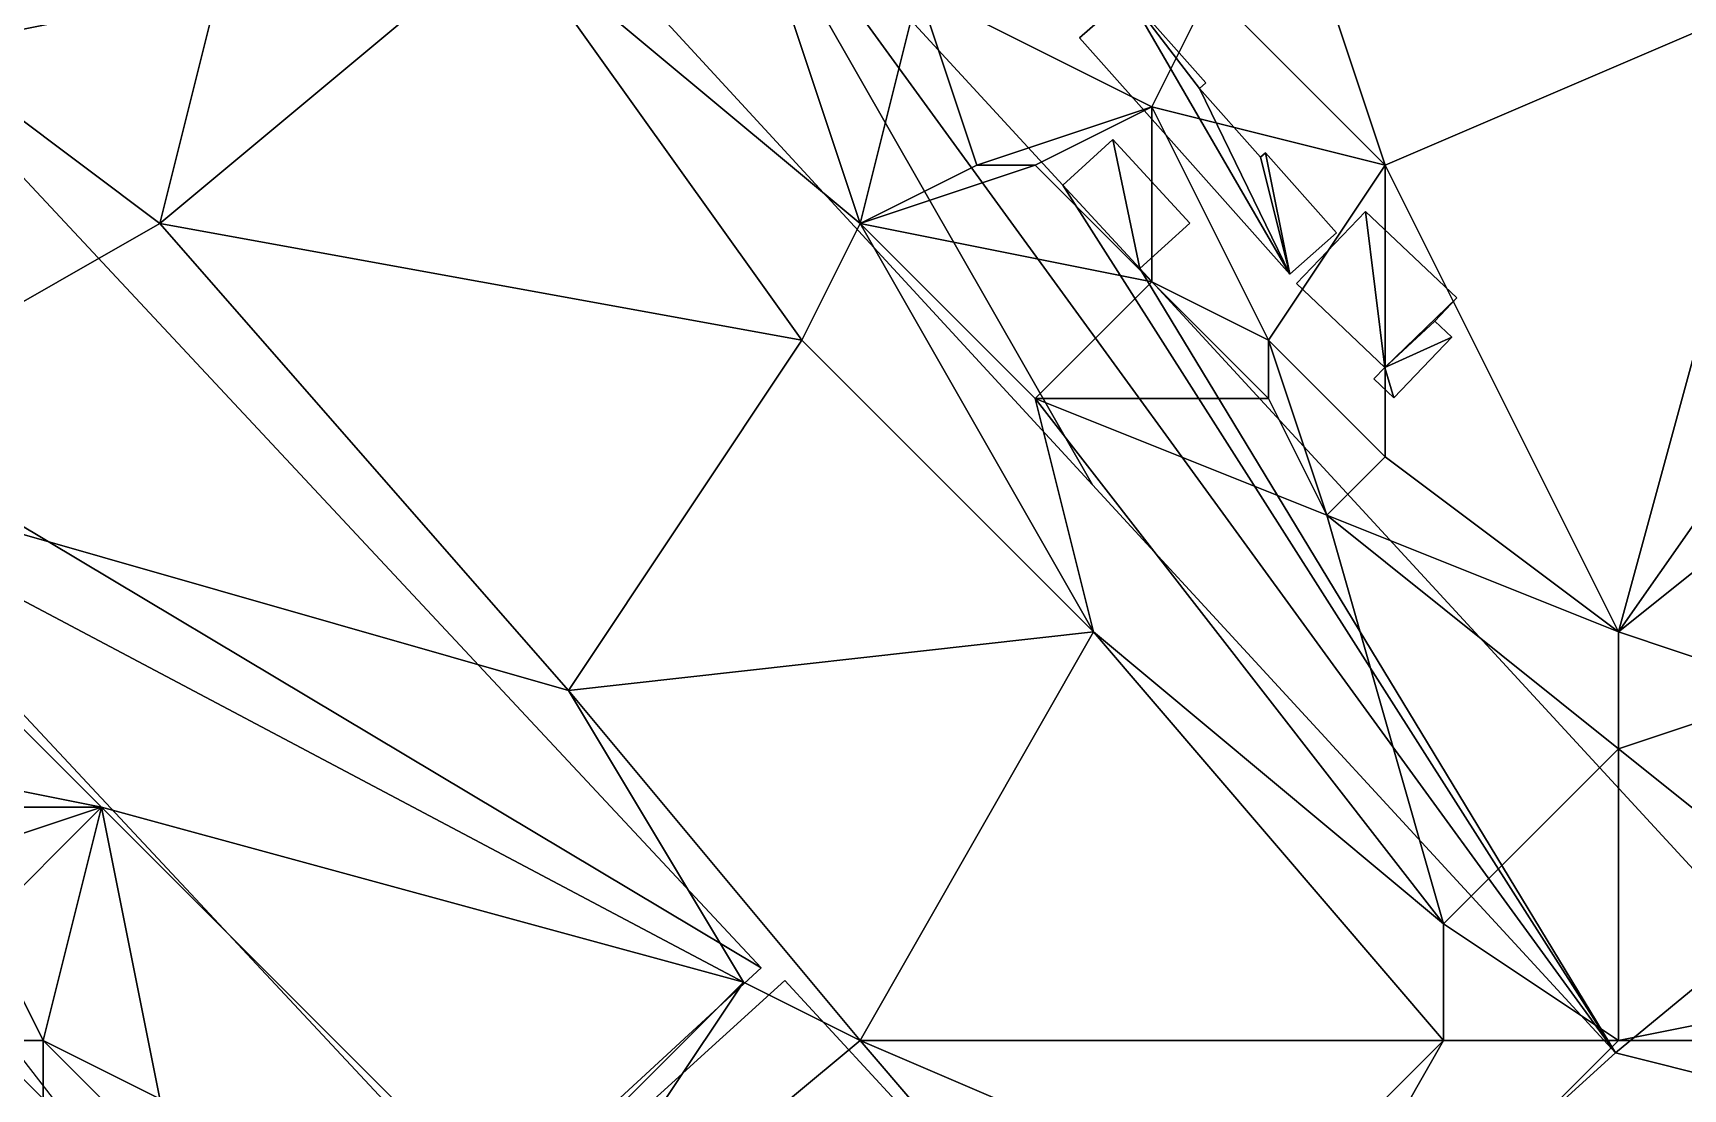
# Model space of a CAD drawing. Header units: metres. Extents: x -1103 to 901, y -902 to 905.
# Drawn here: x -284.4 to -227.8, y 236.3 to 272.5 of the extents above; entities that cross this region are included whole.
import ezdxf

# ---------------------------------------------------------------- set-up
doc = ezdxf.new("R2010")
doc.units = ezdxf.units.M
for name, color, linetype in [('OSM_BUILDING_FOOTPRINTS', 7, 'CONTINUOUS'), ('OSM_BUILDING_ROOFS', 1, 'CONTINUOUS'), ('OSM_BUILDING_WALLS', 8, 'CONTINUOUS'), ('OSM_TERRAIN', 3, 'CONTINUOUS'), ('OSM_WATER_SURFACE', 5, 'CONTINUOUS')]:
    doc.layers.add(name, color=color, linetype=linetype)

msp = doc.modelspace()

# ---------------------------------------------------------------- linework, layer by layer
at = {"layer": 'OSM_BUILDING_FOOTPRINTS'}
for points in [[(-230.106, 237.58, 14.841), (-248.036, 257.044, 14.841), (-270.497, 281.429, 14.841), (-263.743, 287.577, 14.841), (-259.72, 283.22, 14.841), (-261.886, 281.252, 14.841), (-249.053, 267.317, 14.841), (-247.339, 268.877, 14.841), (-244.697, 266.012, 14.841), (-246.411, 264.453, 14.841), (-225.298, 241.539, 14.841), (-220.081, 246.283, 14.841), (-206.639, 231.697, 14.841), (-242.265, 199.305, 14.841), (-251.893, 209.755, 14.841), (-256.646, 205.442, 14.841), (-264.539, 214.002, 14.841), (-258.857, 219.166, 14.841), (-269.203, 230.402, 14.841), (-258.581, 240.057, 14.841), (-244.355, 224.63, 14.841), (-230.106, 237.58, 14.841)], [(-248.478, 272.36, 14.829), (-246.809, 273.82, 14.829), (-244.145, 270.823, 14.829), (-244.366, 270.624, 14.829), (-242.277, 268.268, 14.829), (-242.1, 268.423, 14.829), (-239.668, 265.681, 14.829), (-241.271, 264.265, 14.829), (-248.478, 272.36, 14.829)], [(-289.078, 272.261, 15.141), (-259.388, 240.488, 15.141), (-268.618, 231.984, 15.141), (-298.308, 263.745, 15.141), (-289.078, 272.261, 15.141)], [(-241.039, 263.944, 14.756), (-238.673, 266.411, 14.756), (-235.545, 263.447, 14.756), (-236.297, 262.651, 14.756), (-235.711, 262.098, 14.756), (-237.7, 260.019, 14.756), (-238.386, 260.671, 14.756), (-238.01, 261.058, 14.756), (-241.039, 263.944, 14.756)]]:
    msp.add_polyline3d(points, close=True, dxfattribs=at)
at = {"layer": 'OSM_BUILDING_ROOFS'}
for points in [[(-261.886, 281.252, 36.041), (-270.497, 281.429, 36.041), (-248.036, 257.044, 36.041)], [(-261.886, 281.252, 36.041), (-248.036, 257.044, 36.041), (-230.106, 237.58, 36.041)], [(-230.106, 237.58, 36.041), (-249.053, 267.317, 36.041), (-261.886, 281.252, 36.041)], [(-246.809, 273.82, 24.829), (-248.478, 272.36, 24.829), (-241.271, 264.265, 24.829)], [(-244.366, 270.624, 24.829), (-244.145, 270.823, 24.829), (-246.809, 273.82, 24.829)], [(-244.366, 270.624, 24.829), (-246.809, 273.82, 24.829), (-241.271, 264.265, 24.829)], [(-259.388, 240.488, 25.141), (-289.078, 272.261, 25.141), (-298.308, 263.745, 25.141)], [(-241.271, 264.265, 24.829), (-242.277, 268.268, 24.829), (-244.366, 270.624, 24.829)], [(-246.411, 264.453, 36.041), (-247.339, 268.877, 36.041), (-249.053, 267.317, 36.041)], [(-246.411, 264.453, 36.041), (-244.697, 266.012, 36.041), (-247.339, 268.877, 36.041)], [(-241.271, 264.265, 24.829), (-242.1, 268.423, 24.829), (-242.277, 268.268, 24.829)], [(-241.271, 264.265, 24.829), (-239.668, 265.681, 24.829), (-242.1, 268.423, 24.829)], [(-230.106, 237.58, 36.041), (-246.411, 264.453, 36.041), (-249.053, 267.317, 36.041)], [(-238.673, 266.411, 24.756), (-241.039, 263.944, 24.756), (-238.01, 261.058, 24.756)], [(-238.01, 261.058, 24.756), (-235.545, 263.447, 24.756), (-238.673, 266.411, 24.756)], [(-230.106, 237.58, 36.041), (-225.298, 241.539, 36.041), (-246.411, 264.453, 36.041)], [(-259.388, 240.488, 25.141), (-298.308, 263.745, 25.141), (-268.618, 231.984, 25.141)], [(-238.01, 261.058, 24.756), (-236.297, 262.651, 24.756), (-235.545, 263.447, 24.756)], [(-238.01, 261.058, 24.756), (-235.711, 262.098, 24.756), (-236.297, 262.651, 24.756)], [(-238.01, 261.058, 24.756), (-237.7, 260.019, 24.756), (-235.711, 262.098, 24.756)], [(-238.01, 261.058, 24.756), (-238.386, 260.671, 24.756), (-237.7, 260.019, 24.756)], [(-230.106, 237.58, 36.041), (-206.639, 231.697, 36.041), (-225.298, 241.539, 36.041)], [(-244.355, 224.63, 36.041), (-258.581, 240.057, 36.041), (-269.203, 230.402, 36.041)], [(-230.106, 237.58, 36.041), (-244.355, 224.63, 36.041), (-206.639, 231.697, 36.041)]]:
    msp.add_3dface(points, dxfattribs=at)
at = {"layer": 'OSM_BUILDING_WALLS'}
for points in [[(-270.497, 281.429, 14.841), (-248.036, 257.044, 14.841), (-248.036, 257.044, 36.041)], [(-270.497, 281.429, 14.841), (-248.036, 257.044, 36.041), (-270.497, 281.429, 36.041)], [(-249.053, 267.317, 14.841), (-261.886, 281.252, 14.841), (-261.886, 281.252, 36.041)], [(-249.053, 267.317, 14.841), (-261.886, 281.252, 36.041), (-249.053, 267.317, 36.041)], [(-246.809, 273.82, 14.829), (-248.478, 272.36, 14.829), (-248.478, 272.36, 24.829)], [(-246.809, 273.82, 14.829), (-248.478, 272.36, 24.829), (-246.809, 273.82, 24.829)], [(-244.145, 270.823, 14.829), (-246.809, 273.82, 14.829), (-246.809, 273.82, 24.829)], [(-244.145, 270.823, 14.829), (-246.809, 273.82, 24.829), (-244.145, 270.823, 24.829)], [(-259.388, 240.488, 15.141), (-289.078, 272.261, 15.141), (-289.078, 272.261, 25.141)], [(-259.388, 240.488, 15.141), (-289.078, 272.261, 25.141), (-259.388, 240.488, 25.141)], [(-248.478, 272.36, 14.829), (-241.271, 264.265, 14.829), (-241.271, 264.265, 24.829)], [(-248.478, 272.36, 14.829), (-241.271, 264.265, 24.829), (-248.478, 272.36, 24.829)], [(-244.366, 270.624, 14.829), (-244.145, 270.823, 14.829), (-244.145, 270.823, 24.829)], [(-244.366, 270.624, 14.829), (-244.145, 270.823, 24.829), (-244.366, 270.624, 24.829)], [(-242.277, 268.268, 14.829), (-244.366, 270.624, 14.829), (-244.366, 270.624, 24.829)], [(-242.277, 268.268, 14.829), (-244.366, 270.624, 24.829), (-242.277, 268.268, 24.829)], [(-247.339, 268.877, 14.841), (-249.053, 267.317, 14.841), (-249.053, 267.317, 36.041)], [(-247.339, 268.877, 14.841), (-249.053, 267.317, 36.041), (-247.339, 268.877, 36.041)], [(-244.697, 266.012, 14.841), (-247.339, 268.877, 14.841), (-247.339, 268.877, 36.041)], [(-244.697, 266.012, 14.841), (-247.339, 268.877, 36.041), (-244.697, 266.012, 36.041)], [(-242.1, 268.423, 14.829), (-242.277, 268.268, 14.829), (-242.277, 268.268, 24.829)], [(-242.1, 268.423, 14.829), (-242.277, 268.268, 24.829), (-242.1, 268.423, 24.829)], [(-239.668, 265.681, 14.829), (-242.1, 268.423, 14.829), (-242.1, 268.423, 24.829)], [(-239.668, 265.681, 14.829), (-242.1, 268.423, 24.829), (-239.668, 265.681, 24.829)], [(-238.673, 266.411, 14.756), (-241.039, 263.944, 14.756), (-241.039, 263.944, 24.756)], [(-238.673, 266.411, 14.756), (-241.039, 263.944, 24.756), (-238.673, 266.411, 24.756)], [(-235.545, 263.447, 14.756), (-238.673, 266.411, 14.756), (-238.673, 266.411, 24.756)], [(-235.545, 263.447, 14.756), (-238.673, 266.411, 24.756), (-235.545, 263.447, 24.756)], [(-246.411, 264.453, 14.841), (-244.697, 266.012, 14.841), (-244.697, 266.012, 36.041)], [(-246.411, 264.453, 14.841), (-244.697, 266.012, 36.041), (-246.411, 264.453, 36.041)], [(-241.271, 264.265, 14.829), (-239.668, 265.681, 14.829), (-239.668, 265.681, 24.829)], [(-241.271, 264.265, 14.829), (-239.668, 265.681, 24.829), (-241.271, 264.265, 24.829)], [(-225.298, 241.539, 14.841), (-246.411, 264.453, 14.841), (-246.411, 264.453, 36.041)], [(-225.298, 241.539, 14.841), (-246.411, 264.453, 36.041), (-225.298, 241.539, 36.041)], [(-298.308, 263.745, 15.141), (-268.618, 231.984, 15.141), (-268.618, 231.984, 25.141)], [(-298.308, 263.745, 15.141), (-268.618, 231.984, 25.141), (-298.308, 263.745, 25.141)], [(-241.039, 263.944, 14.756), (-238.01, 261.058, 14.756), (-238.01, 261.058, 24.756)], [(-241.039, 263.944, 14.756), (-238.01, 261.058, 24.756), (-241.039, 263.944, 24.756)], [(-236.297, 262.651, 14.756), (-235.545, 263.447, 14.756), (-235.545, 263.447, 24.756)], [(-236.297, 262.651, 14.756), (-235.545, 263.447, 24.756), (-236.297, 262.651, 24.756)], [(-235.711, 262.098, 14.756), (-236.297, 262.651, 14.756), (-236.297, 262.651, 24.756)], [(-235.711, 262.098, 14.756), (-236.297, 262.651, 24.756), (-235.711, 262.098, 24.756)], [(-237.7, 260.019, 14.756), (-235.711, 262.098, 14.756), (-235.711, 262.098, 24.756)], [(-237.7, 260.019, 14.756), (-235.711, 262.098, 24.756), (-237.7, 260.019, 24.756)], [(-238.01, 261.058, 14.756), (-238.386, 260.671, 14.756), (-238.386, 260.671, 24.756)], [(-238.01, 261.058, 14.756), (-238.386, 260.671, 24.756), (-238.01, 261.058, 24.756)], [(-238.386, 260.671, 14.756), (-237.7, 260.019, 14.756), (-237.7, 260.019, 24.756)], [(-238.386, 260.671, 14.756), (-237.7, 260.019, 24.756), (-238.386, 260.671, 24.756)], [(-248.036, 257.044, 14.841), (-230.106, 237.58, 14.841), (-230.106, 237.58, 36.041)], [(-248.036, 257.044, 14.841), (-230.106, 237.58, 36.041), (-248.036, 257.044, 36.041)], [(-268.618, 231.984, 15.141), (-259.388, 240.488, 15.141), (-259.388, 240.488, 25.141)], [(-268.618, 231.984, 15.141), (-259.388, 240.488, 25.141), (-268.618, 231.984, 25.141)], [(-258.581, 240.057, 14.841), (-269.203, 230.402, 14.841), (-269.203, 230.402, 36.041)], [(-258.581, 240.057, 14.841), (-269.203, 230.402, 36.041), (-258.581, 240.057, 36.041)], [(-244.355, 224.63, 14.841), (-258.581, 240.057, 14.841), (-258.581, 240.057, 36.041)], [(-244.355, 224.63, 14.841), (-258.581, 240.057, 36.041), (-244.355, 224.63, 36.041)], [(-230.106, 237.58, 14.841), (-244.355, 224.63, 14.841), (-244.355, 224.63, 36.041)], [(-230.106, 237.58, 14.841), (-244.355, 224.63, 36.041), (-230.106, 237.58, 36.041)]]:
    msp.add_3dface(points, dxfattribs=at)
at = {"layer": 'OSM_TERRAIN'}
for points in [[(-268, 276, 17.997), (-256, 266, 17.977), (-262, 284, 18.014)], [(-256, 266, 17.977), (-254, 274, 17.712), (-262, 284, 18.014)], [(-290, 278, 17.613), (-288, 272, 17.308), (-284, 280, 18.158)], [(-288, 272, 17.308), (-278, 274, 18.255), (-284, 280, 18.158)], [(-280, 266, 17.406), (-258, 262, 17.176), (-268, 276, 17.997)], [(-280, 266, 17.406), (-268, 276, 17.997), (-278, 274, 18.255)], [(-258, 262, 17.176), (-256, 266, 17.977), (-268, 276, 17.997)], [(-280, 266, 17.406), (-278, 274, 18.255), (-288, 272, 17.308)], [(-256, 266, 17.977), (-252, 268, 17.977), (-254, 274, 17.712)], [(-252, 268, 17.977), (-246, 270, 16.852), (-254, 274, 17.712)], [(-246, 270, 16.852), (-244, 274, 17.078), (-254, 274, 17.712)], [(-246, 270, 16.852), (-238, 268, 16.709), (-244, 274, 17.078)], [(-238, 268, 16.709), (-240, 274, 16.393), (-244, 274, 17.078)], [(-238, 268, 16.709), (-224, 274, 15.187), (-240, 274, 16.393)], [(-238, 268, 16.709), (-230, 252, 17.537), (-224, 274, 15.187)], [(-230, 252, 17.537), (-216, 272, 15.558), (-224, 274, 15.187)], [(-294, 258, 17.056), (-280, 266, 17.406), (-288, 272, 17.308)], [(-230, 252, 17.537), (-220, 260, 17.226), (-216, 272, 15.558)], [(-250, 268, 17.977), (-246, 270, 16.852), (-252, 268, 17.977)], [(-246, 264, 17.895), (-246, 270, 16.852), (-250, 268, 17.977)], [(-246, 264, 17.895), (-242, 262, 17.041), (-246, 270, 16.852)], [(-242, 262, 17.041), (-238, 268, 16.709), (-246, 270, 16.852)], [(-256, 266, 17.977), (-246, 264, 17.895), (-250, 268, 17.977)], [(-256, 266, 17.977), (-250, 268, 17.977), (-252, 268, 17.977)], [(-242, 262, 17.041), (-238, 258, 17.155), (-238, 268, 16.709)], [(-238, 258, 17.155), (-230, 252, 17.537), (-238, 268, 16.709)], [(-266, 250, 17.305), (-280, 266, 17.406), (-294, 258, 17.056)], [(-266, 250, 17.305), (-258, 262, 17.176), (-280, 266, 17.406)], [(-248, 252, 17.362), (-256, 266, 17.977), (-258, 262, 17.176)], [(-248, 252, 17.362), (-250, 260, 17.977), (-256, 266, 17.977)], [(-250, 260, 17.977), (-246, 264, 17.895), (-256, 266, 17.977)], [(-250, 260, 17.977), (-242, 260, 17.781), (-246, 264, 17.895)], [(-246, 264, 17.895), (-242, 260, 17.781), (-242, 262, 17.041)], [(-266, 250, 17.305), (-248, 252, 17.362), (-258, 262, 17.176)], [(-240, 256, 17.977), (-238, 258, 17.155), (-242, 262, 17.041)], [(-240, 256, 17.977), (-242, 262, 17.041), (-242, 260, 17.781)], [(-248, 252, 17.362), (-236, 242, 18.053), (-250, 260, 17.977)], [(-250, 260, 17.977), (-236, 242, 18.053), (-240, 256, 17.977)], [(-250, 260, 17.977), (-240, 256, 17.977), (-242, 260, 17.781)], [(-224, 250, 18.463), (-220, 260, 17.226), (-230, 252, 17.537)], [(-282, 246, 17.275), (-260, 240, 17.287), (-294, 258, 17.056)], [(-282, 246, 17.275), (-294, 258, 17.056), (-292, 248, 16.078)], [(-294, 258, 17.056), (-260, 240, 17.287), (-266, 250, 17.305)], [(-240, 256, 17.977), (-230, 252, 17.537), (-238, 258, 17.155)], [(-236, 242, 18.053), (-230, 248, 17.95), (-240, 256, 17.977)], [(-240, 256, 17.977), (-230, 248, 17.95), (-230, 252, 17.537)], [(-256, 238, 17.977), (-248, 252, 17.362), (-266, 250, 17.305)], [(-256, 238, 17.977), (-236, 238, 18.485), (-248, 252, 17.362)], [(-236, 238, 18.485), (-236, 242, 18.053), (-248, 252, 17.362)], [(-230, 248, 17.95), (-224, 250, 18.463), (-230, 252, 17.537)], [(-260, 240, 17.287), (-256, 238, 17.977), (-266, 250, 17.305)], [(-220, 240, 17.977), (-224, 250, 18.463), (-230, 248, 17.95)], [(-290, 246, 16.574), (-282, 246, 17.275), (-292, 248, 16.078)], [(-230, 238, 17.977), (-230, 248, 17.95), (-236, 242, 18.053)], [(-230, 238, 17.977), (-220, 240, 17.977), (-230, 248, 17.95)], [(-288, 244, 16.745), (-282, 246, 17.275), (-290, 246, 16.574)], [(-286, 242, 16.892), (-282, 246, 17.275), (-288, 244, 16.745)], [(-284, 238, 16.949), (-282, 246, 17.275), (-286, 242, 16.892)], [(-280, 236, 17.229), (-282, 246, 17.275), (-284, 238, 16.949)], [(-280, 236, 17.229), (-268, 232, 17.356), (-282, 246, 17.275)], [(-268, 232, 17.356), (-260, 240, 17.287), (-282, 246, 17.275)], [(-286, 238, 15.84), (-284, 238, 16.949), (-286, 242, 16.892)], [(-236, 238, 18.485), (-230, 238, 17.977), (-236, 242, 18.053)], [(-268, 232, 17.356), (-268, 228, 17.955), (-260, 240, 17.287)], [(-268, 228, 17.955), (-256, 238, 17.977), (-260, 240, 17.287)], [(-230, 238, 17.977), (-212, 238, 18.12), (-220, 240, 17.977)], [(-286, 236, 16.055), (-284, 236, 15.956), (-286, 238, 15.84)], [(-284, 236, 15.956), (-284, 238, 16.949), (-286, 238, 15.84)], [(-284, 236, 15.956), (-282, 236, 17.124), (-284, 238, 16.949)], [(-282, 236, 17.124), (-280, 236, 17.229), (-284, 238, 16.949)], [(-268, 228, 17.955), (-244, 224, 17.977), (-256, 238, 17.977)], [(-256, 238, 17.977), (-244, 224, 17.977), (-242, 232, 18.449)], [(-256, 238, 17.977), (-242, 232, 18.449), (-236, 238, 18.485)], [(-244, 224, 17.977), (-236, 238, 18.485), (-242, 232, 18.449)], [(-244, 224, 17.977), (-230, 238, 17.977), (-236, 238, 18.485)], [(-244, 224, 17.977), (-212, 238, 18.12), (-230, 238, 17.977)], [(-244, 224, 17.977), (-208, 232, 17.977), (-212, 238, 18.12)]]:
    msp.add_3dface(points, dxfattribs=at)
at = {"layer": 'OSM_WATER_SURFACE'}
msp.add_3dface([(-286.282, 236.138, 16.698), (-282.389, 234.376, 16.844), (-284.7, 237.362, 16.698)], dxfattribs=at)

doc.saveas('drawing.dxf')
